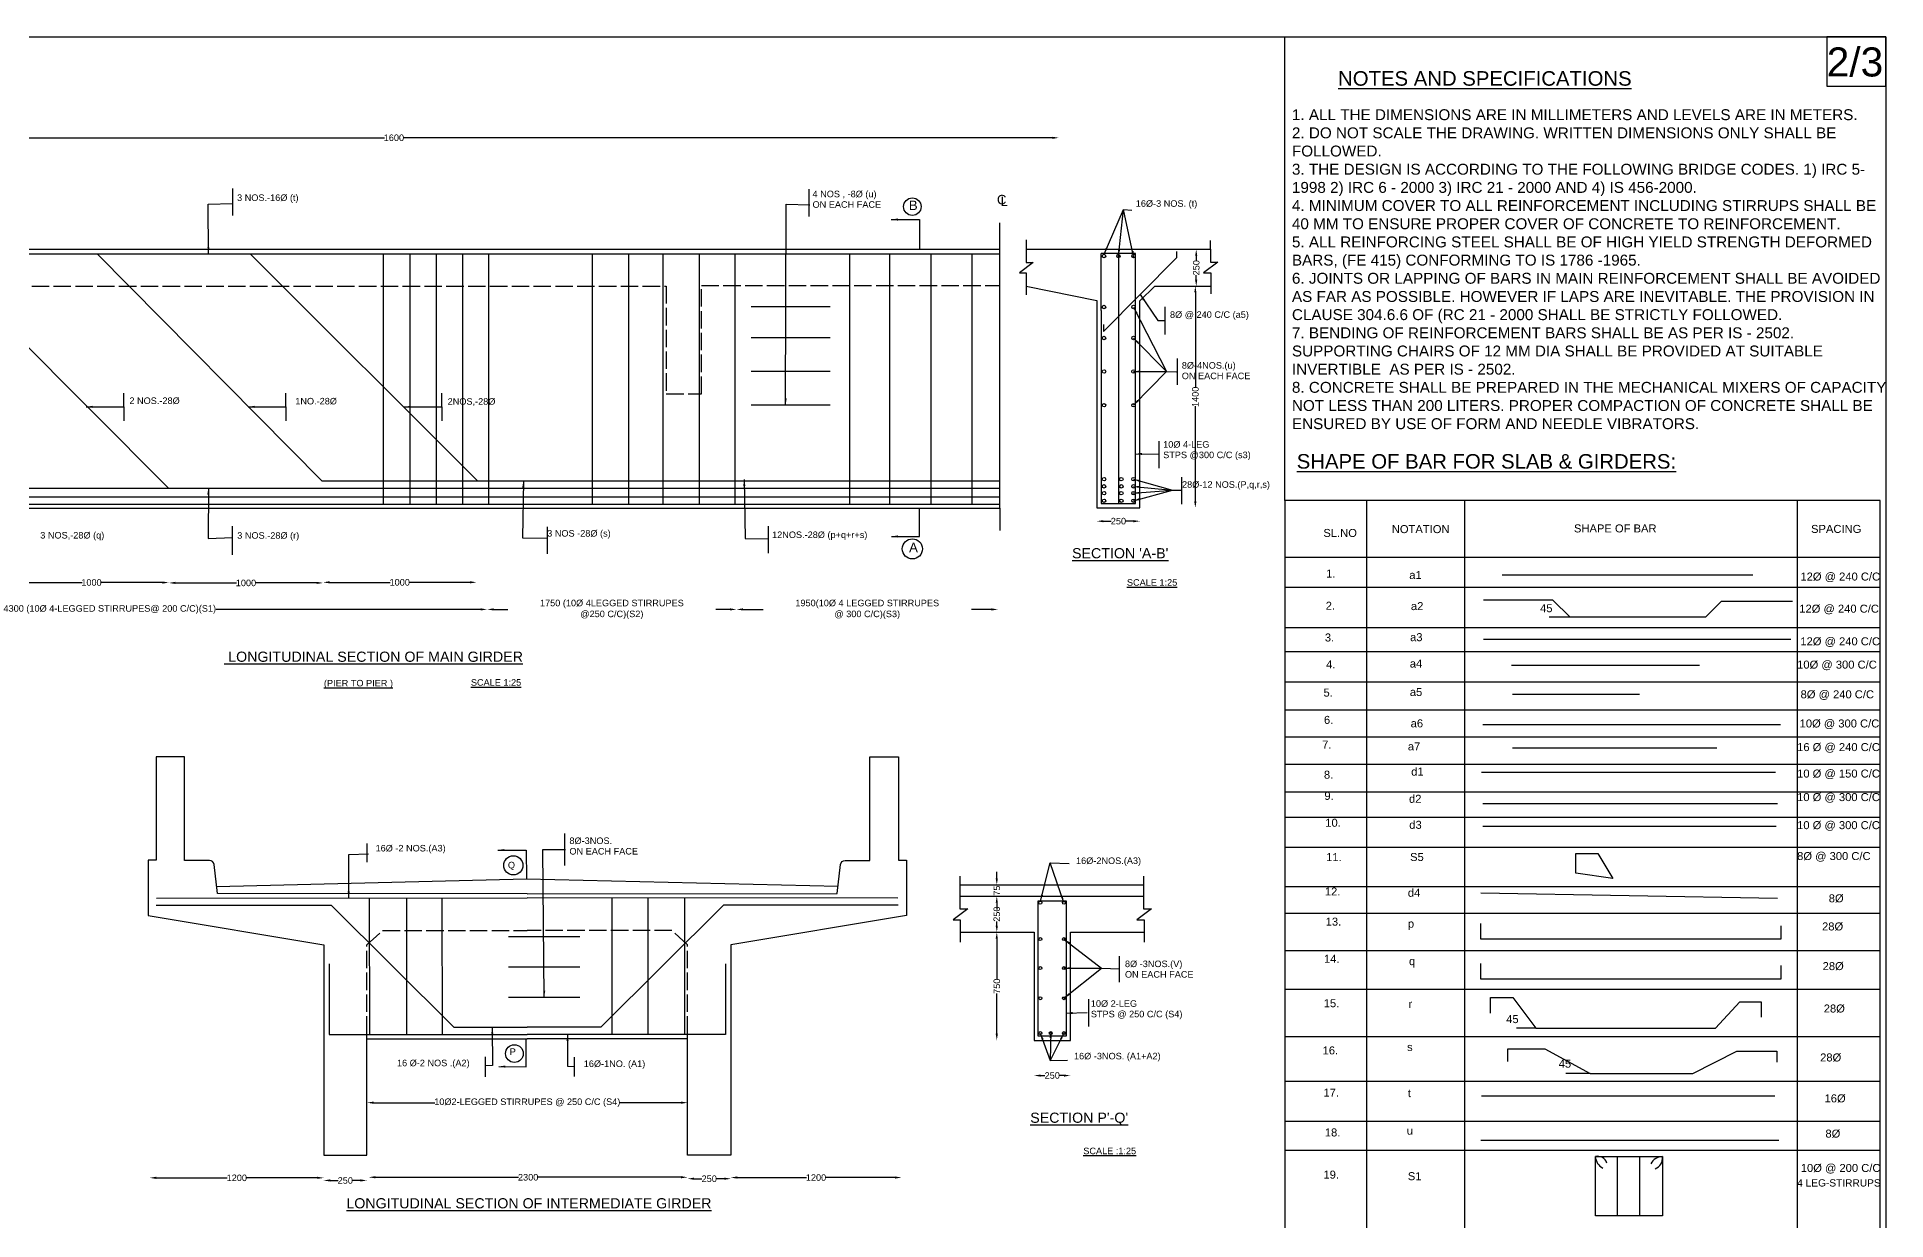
# Model space of a CAD drawing. Header units: millimetres. Extents: x -53246584 to -53224862, y 22142361 to 22156145.
# Drawn here: x -53237574 to -53224862, y 22148008 to 22156145 of the extents above; entities that cross this region are included whole.
import ezdxf

# ---------------------------------------------------------------- set-up
doc = ezdxf.new("R2010")
doc.units = ezdxf.units.MM
doc.header["$MEASUREMENT"] = 0
doc.linetypes.add('ACAD_ISO02W100', pattern=[15, 12, -3])
for name, color, linetype in [('DIMENSION', 7, 'Continuous'), ('DIMENSIONS', 7, 'Continuous'), ('DRAWING', 2, 'Continuous'), ('TEXT', 7, 'Continuous')]:
    doc.layers.add(name, color=color, linetype=linetype)
doc.styles.get("Standard").update_dxf_attribs({"font": 'arial.ttf', "height": 45})
doc.dimstyles.get("Standard").update_dxf_attribs({"dimtxt": 45, "dimasz": 45, "dimexe": 0.18, "dimexo": 0.0625, "dimgap": 0.09, "dimtad": 0, "dimdec": 0, "dimzin": 0, "dimdsep": 46, "dimtxsty": 'Standard', "dimcen": 0.09, "dimse1": 1, "dimse2": 1, "dimadec": 0, "dimazin": 0, "dimtfac": 1, "dimtdec": 0, "dimtofl": 0, "dimtmove": 0, "dimatfit": 3, "dimfxl": 1, "dimtolj": 1, "dimtzin": 0, "dimarcsym": 0})

# ---------------------------------------------------------------- blocks, each defined once
blk = doc.blocks.new('*D98')
at = {"layer": 'Defpoints', "color": 0, "transparency": 16777216}
for p in [(-53232805, 22148300), (-53232805, 22148290), (-53231630, 22148290)]:
    blk.add_point(p, dxfattribs=at)
at = {"layer": 'DIMENSION', "color": 0, "lineweight": -2, "transparency": 16777216}
for p, q in [((-53232760, 22148300), (-53232283, 22148300)), ((-53231675, 22148300), (-53232152, 22148300))]:
    blk.add_line(p, q, dxfattribs=at)
at = {"layer": 'DIMENSION', "color": 0, "transparency": 16777216}
for points in [[(-53232760, 22148308), (-53232760, 22148293), (-53232805, 22148300)], [(-53231675, 22148308), (-53231675, 22148293), (-53231630, 22148300)]]:
    blk.add_solid(points, dxfattribs=at)
at = {"layer": 'DIMENSION', "color": 0, "transparency": 16777216, "insert": (-53232218, 22148300), "char_height": 45, "attachment_point": 5}
blk.add_mtext('\\A1;1200', dxfattribs=at)
blk = doc.blocks.new('*D99')
at = {"layer": 'Defpoints', "color": 0, "transparency": 16777216}
for p in [(-53233101, 22148455), (-53232803, 22148455), (-53233101, 22148292)]:
    blk.add_point(p, dxfattribs=at)
at = {"layer": 'DIMENSION', "color": 0, "lineweight": -2, "transparency": 16777216}
for p, q in [((-53233056, 22148292), (-53233002, 22148292)), ((-53232848, 22148292), (-53232902, 22148292))]:
    blk.add_line(p, q, dxfattribs=at)
at = {"layer": 'DIMENSION', "color": 0, "transparency": 16777216}
for points in [[(-53233056, 22148300), (-53233056, 22148285), (-53233101, 22148292)], [(-53232848, 22148300), (-53232848, 22148285), (-53232803, 22148292)]]:
    blk.add_solid(points, dxfattribs=at)
at = {"layer": 'DIMENSION', "color": 0, "transparency": 16777216, "insert": (-53232952, 22148292), "char_height": 45, "attachment_point": 5}
blk.add_mtext('\\A1;250', dxfattribs=at)
blk = doc.blocks.new('*D100')
at = {"layer": 'Defpoints', "color": 0, "transparency": 16777216}
for p in [(-53235293, 22148302), (-53235293, 22148292), (-53233101, 22148292)]:
    blk.add_point(p, dxfattribs=at)
at = {"layer": 'DIMENSION', "color": 0, "lineweight": -2, "transparency": 16777216}
for p, q in [((-53235248, 22148302), (-53234264, 22148302)), ((-53233146, 22148302), (-53234129, 22148302))]:
    blk.add_line(p, q, dxfattribs=at)
at = {"layer": 'DIMENSION', "color": 0, "transparency": 16777216}
for points in [[(-53235248, 22148310), (-53235248, 22148295), (-53235293, 22148302)], [(-53233146, 22148310), (-53233146, 22148295), (-53233101, 22148302)]]:
    blk.add_solid(points, dxfattribs=at)
at = {"layer": 'DIMENSION', "color": 0, "transparency": 16777216, "insert": (-53234197, 22148302), "char_height": 45, "attachment_point": 5}
blk.add_mtext('\\A1;2300', dxfattribs=at)
blk = doc.blocks.new('*D101')
at = {"layer": 'Defpoints', "color": 0, "transparency": 16777216}
for p in [(-53235603, 22148455), (-53235305, 22148455), (-53235603, 22148280)]:
    blk.add_point(p, dxfattribs=at)
at = {"layer": 'DIMENSION', "color": 0, "lineweight": -2, "transparency": 16777216}
for p, q in [((-53235558, 22148280), (-53235504, 22148280)), ((-53235350, 22148280), (-53235404, 22148280))]:
    blk.add_line(p, q, dxfattribs=at)
at = {"layer": 'DIMENSION', "color": 0, "transparency": 16777216}
for points in [[(-53235558, 22148288), (-53235558, 22148273), (-53235603, 22148280)], [(-53235350, 22148288), (-53235350, 22148273), (-53235305, 22148280)]]:
    blk.add_solid(points, dxfattribs=at)
at = {"layer": 'DIMENSION', "color": 0, "transparency": 16777216, "insert": (-53235454, 22148280), "char_height": 45, "attachment_point": 5}
blk.add_mtext('\\A1;250', dxfattribs=at)
blk = doc.blocks.new('*D102')
at = {"layer": 'Defpoints', "color": 0, "transparency": 16777216}
for p in [(-53236799, 22148298), (-53236799, 22148280), (-53235602, 22148280)]:
    blk.add_point(p, dxfattribs=at)
at = {"layer": 'DIMENSION', "color": 0, "lineweight": -2, "transparency": 16777216}
for p, q in [((-53236754, 22148298), (-53236266, 22148298)), ((-53235647, 22148298), (-53236135, 22148298))]:
    blk.add_line(p, q, dxfattribs=at)
at = {"layer": 'DIMENSION', "color": 0, "transparency": 16777216}
for points in [[(-53236754, 22148306), (-53236754, 22148291), (-53236799, 22148298)], [(-53235647, 22148306), (-53235647, 22148291), (-53235602, 22148298)]]:
    blk.add_solid(points, dxfattribs=at)
at = {"layer": 'DIMENSION', "color": 0, "transparency": 16777216, "insert": (-53236200, 22148298), "char_height": 45, "attachment_point": 5}
blk.add_mtext('\\A1;1200', dxfattribs=at)
blk = doc.blocks.new('*D103')
at = {"layer": 'Defpoints', "color": 0, "transparency": 16777216}
for p in [(-53235305, 22148824), (-53235305, 22148815), (-53233101, 22148824)]:
    blk.add_point(p, dxfattribs=at)
at = {"layer": 'DIMENSION', "color": 0, "lineweight": -2, "transparency": 16777216}
for p, q in [((-53235260, 22148815), (-53234838, 22148815)), ((-53233146, 22148815), (-53233568, 22148815))]:
    blk.add_line(p, q, dxfattribs=at)
at = {"layer": 'DIMENSION', "color": 0, "transparency": 16777216}
for points in [[(-53235260, 22148823), (-53235260, 22148808), (-53235305, 22148815)], [(-53233146, 22148823), (-53233146, 22148808), (-53233101, 22148815)]]:
    blk.add_solid(points, dxfattribs=at)
at = {"layer": 'DIMENSION', "color": 0, "transparency": 16777216, "insert": (-53234203, 22148815), "char_height": 45, "attachment_point": 5}
blk.add_mtext('\\A1;10Ø2-LEGGED STIRRUPES @ 250 C/C (S4)', dxfattribs=at)
blk = doc.blocks.new('*D104')
at = {"layer": 'Defpoints', "color": 0, "transparency": 16777216}
for p in [(-53230719, 22149244), (-53230469, 22149244), (-53230469, 22149002)]:
    blk.add_point(p, dxfattribs=at)
at = {"layer": 'DIMENSION', "color": 0, "lineweight": -2, "transparency": 16777216}
for p, q in [((-53230674, 22149002), (-53230644, 22149002)), ((-53230514, 22149002), (-53230544, 22149002))]:
    blk.add_line(p, q, dxfattribs=at)
at = {"layer": 'DIMENSION', "color": 0, "transparency": 16777216}
for points in [[(-53230674, 22149009), (-53230674, 22148994), (-53230719, 22149002)], [(-53230514, 22149009), (-53230514, 22148994), (-53230469, 22149002)]]:
    blk.add_solid(points, dxfattribs=at)
at = {"layer": 'DIMENSION', "color": 0, "transparency": 16777216, "insert": (-53230594, 22149002), "char_height": 45, "attachment_point": 5}
blk.add_mtext('\\A1;250', dxfattribs=at)
blk = doc.blocks.new('*D105')
at = {"layer": 'Defpoints', "color": 0, "transparency": 16777216}
for p in [(-53230975, 22149988), (-53230719, 22149988), (-53230719, 22149244)]:
    blk.add_point(p, dxfattribs=at)
at = {"layer": 'DIMENSION', "color": 0, "lineweight": -2, "transparency": 16777216}
for p, q in [((-53230975, 22149943), (-53230975, 22149666)), ((-53230975, 22149289), (-53230975, 22149566))]:
    blk.add_line(p, q, dxfattribs=at)
at = {"layer": 'DIMENSION', "color": 0, "transparency": 16777216}
for points in [[(-53230983, 22149943), (-53230968, 22149943), (-53230975, 22149988)], [(-53230983, 22149289), (-53230968, 22149289), (-53230975, 22149244)]]:
    blk.add_solid(points, dxfattribs=at)
at = {"layer": 'DIMENSION', "color": 0, "transparency": 16777216, "insert": (-53230975, 22149616), "char_height": 45, "attachment_point": 5, "rotation": 90}
blk.add_mtext('\\A1;750', dxfattribs=at)
blk = doc.blocks.new('*D106')
at = {"layer": 'Defpoints', "color": 0, "transparency": 16777216}
for p in [(-53230975, 22150235), (-53230975, 22150235), (-53230975, 22149988)]:
    blk.add_point(p, dxfattribs=at)
at = {"layer": 'DIMENSION', "color": 0, "lineweight": -2, "transparency": 16777216}
for p, q in [((-53230975, 22150190), (-53230975, 22150162)), ((-53230975, 22150033), (-53230975, 22150061))]:
    blk.add_line(p, q, dxfattribs=at)
at = {"layer": 'DIMENSION', "color": 0, "transparency": 16777216}
for points in [[(-53230983, 22150190), (-53230968, 22150190), (-53230975, 22150235)], [(-53230983, 22150033), (-53230968, 22150033), (-53230975, 22149988)]]:
    blk.add_solid(points, dxfattribs=at)
at = {"layer": 'DIMENSION', "color": 0, "transparency": 16777216, "insert": (-53230975, 22150112), "char_height": 45, "attachment_point": 5, "rotation": 90}
blk.add_mtext('\\A1;250', dxfattribs=at)
blk = doc.blocks.new('*D107')
at = {"layer": 'Defpoints', "color": 0, "transparency": 16777216}
for p in [(-53230975, 22150313), (-53230975, 22150313), (-53230975, 22150235)]:
    blk.add_point(p, dxfattribs=at)
at = {"layer": 'DIMENSION', "color": 0, "lineweight": -2, "transparency": 16777216}
for p, q in [((-53230975, 22150358), (-53230975, 22150403)), ((-53230975, 22150190), (-53230975, 22150145))]:
    blk.add_line(p, q, dxfattribs=at)
at = {"layer": 'DIMENSION', "color": 0, "transparency": 16777216}
for points in [[(-53230983, 22150358), (-53230968, 22150358), (-53230975, 22150313)], [(-53230983, 22150190), (-53230968, 22150190), (-53230975, 22150235)]]:
    blk.add_solid(points, dxfattribs=at)
at = {"layer": 'DIMENSION', "color": 0, "transparency": 16777216, "insert": (-53230975, 22150274), "char_height": 45, "attachment_point": 5, "rotation": 90}
blk.add_mtext('\\A1;75', dxfattribs=at)
blk = doc.blocks.new('*D108')
at = {"layer": 'Defpoints', "color": 0, "transparency": 16777216}
for p in [(-53230287, 22152906), (-53230287, 22152815), (-53229991, 22152906)]:
    blk.add_point(p, dxfattribs=at)
at = {"layer": 'DIMENSION', "color": 0, "lineweight": -2, "transparency": 16777216}
for p, q in [((-53230242, 22152815), (-53230189, 22152815)), ((-53230036, 22152815), (-53230089, 22152815))]:
    blk.add_line(p, q, dxfattribs=at)
at = {"layer": 'DIMENSION', "color": 0, "transparency": 16777216}
for points in [[(-53230242, 22152822), (-53230242, 22152807), (-53230287, 22152815)], [(-53230036, 22152822), (-53230036, 22152807), (-53229991, 22152815)]]:
    blk.add_solid(points, dxfattribs=at)
at = {"layer": 'DIMENSION', "color": 0, "transparency": 16777216, "insert": (-53230139, 22152815), "char_height": 45, "attachment_point": 5}
blk.add_mtext('\\A1;250', dxfattribs=at)
blk = doc.blocks.new('*D109')
at = {"layer": 'Defpoints', "color": 0, "transparency": 16777216}
for p in [(-53235607, 22152399), (-53235607, 22152394), (-53234552, 22152399)]:
    blk.add_point(p, dxfattribs=at)
at = {"layer": 'DIMENSION', "color": 0, "lineweight": -2, "transparency": 16777216}
for p, q in [((-53235562, 22152394), (-53235145, 22152394)), ((-53234597, 22152394), (-53235015, 22152394))]:
    blk.add_line(p, q, dxfattribs=at)
at = {"layer": 'DIMENSION', "color": 0, "transparency": 16777216}
for points in [[(-53235562, 22152402), (-53235562, 22152387), (-53235607, 22152394)], [(-53234597, 22152402), (-53234597, 22152387), (-53234552, 22152394)]]:
    blk.add_solid(points, dxfattribs=at)
at = {"layer": 'DIMENSION', "color": 0, "transparency": 16777216, "insert": (-53235080, 22152394), "char_height": 45, "attachment_point": 5}
blk.add_mtext('\\A1;1000', dxfattribs=at)
blk = doc.blocks.new('*D110')
at = {"layer": 'Defpoints', "color": 0, "transparency": 16777216}
for p in [(-53236667, 22152394), (-53236667, 22152390), (-53235607, 22152394)]:
    blk.add_point(p, dxfattribs=at)
at = {"layer": 'DIMENSION', "color": 0, "lineweight": -2, "transparency": 16777216}
for p, q in [((-53236622, 22152390), (-53236202, 22152390)), ((-53235652, 22152390), (-53236072, 22152390))]:
    blk.add_line(p, q, dxfattribs=at)
at = {"layer": 'DIMENSION', "color": 0, "transparency": 16777216}
for points in [[(-53236622, 22152398), (-53236622, 22152383), (-53236667, 22152390)], [(-53235652, 22152398), (-53235652, 22152383), (-53235607, 22152390)]]:
    blk.add_solid(points, dxfattribs=at)
at = {"layer": 'DIMENSION', "color": 0, "transparency": 16777216, "insert": (-53236137, 22152390), "char_height": 45, "attachment_point": 5}
blk.add_mtext('\\A1;1000', dxfattribs=at)
blk = doc.blocks.new('*D111')
at = {"layer": 'Defpoints', "color": 0, "transparency": 16777216}
for p in [(-53237732, 22152394), (-53237732, 22152393), (-53236667, 22152394)]:
    blk.add_point(p, dxfattribs=at)
at = {"layer": 'DIMENSION', "color": 0, "lineweight": -2, "transparency": 16777216}
for p, q in [((-53237687, 22152393), (-53237264, 22152393)), ((-53236712, 22152393), (-53237134, 22152393))]:
    blk.add_line(p, q, dxfattribs=at)
at = {"layer": 'DIMENSION', "color": 0, "transparency": 16777216}
for points in [[(-53237687, 22152400), (-53237687, 22152385), (-53237732, 22152393)], [(-53236712, 22152400), (-53236712, 22152385), (-53236667, 22152393)]]:
    blk.add_solid(points, dxfattribs=at)
at = {"layer": 'DIMENSION', "color": 0, "transparency": 16777216, "insert": (-53237199, 22152393), "char_height": 45, "attachment_point": 5}
blk.add_mtext('\\A1;1000', dxfattribs=at)
blk = doc.blocks.new('*D115')
at = {"layer": 'Defpoints', "color": 0, "transparency": 16777216}
for p in [(-53229991, 22154433), (-53229610, 22154433), (-53229991, 22152906)]:
    blk.add_point(p, dxfattribs=at)
at = {"layer": 'DIMENSION', "color": 0, "lineweight": -2, "transparency": 16777216}
for p, q in [((-53229610, 22154388), (-53229610, 22153735)), ((-53229610, 22152951), (-53229610, 22153605))]:
    blk.add_line(p, q, dxfattribs=at)
at = {"layer": 'DIMENSION', "color": 0, "transparency": 16777216}
for points in [[(-53229618, 22154388), (-53229603, 22154388), (-53229610, 22154433)], [(-53229618, 22152951), (-53229603, 22152951), (-53229610, 22152906)]]:
    blk.add_solid(points, dxfattribs=at)
at = {"layer": 'DIMENSION', "color": 0, "transparency": 16777216, "insert": (-53229610, 22153670), "char_height": 45, "attachment_point": 5, "rotation": 90}
blk.add_mtext('\\A1;1400', dxfattribs=at)
blk = doc.blocks.new('*D116')
at = {"layer": 'Defpoints', "color": 0, "transparency": 16777216}
for p in [(-53229605, 22154685), (-53229604, 22154685), (-53229605, 22154430)]:
    blk.add_point(p, dxfattribs=at)
at = {"layer": 'DIMENSION', "color": 0, "lineweight": -2, "transparency": 16777216}
for p, q in [((-53229604, 22154640), (-53229604, 22154608)), ((-53229604, 22154475), (-53229604, 22154508))]:
    blk.add_line(p, q, dxfattribs=at)
at = {"layer": 'DIMENSION', "color": 0, "transparency": 16777216}
for points in [[(-53229612, 22154640), (-53229597, 22154640), (-53229604, 22154685)], [(-53229612, 22154475), (-53229597, 22154475), (-53229604, 22154430)]]:
    blk.add_solid(points, dxfattribs=at)
at = {"layer": 'DIMENSION', "color": 0, "transparency": 16777216, "insert": (-53229604, 22154558), "char_height": 45, "attachment_point": 5, "rotation": 90}
blk.add_mtext('\\A1;250', dxfattribs=at)
blk = doc.blocks.new('*D117')
at = {"layer": 'Defpoints', "color": 0, "transparency": 16777216}
for p in [(-53239691, 22155452), (-53239691, 22155436), (-53230549, 22155436)]:
    blk.add_point(p, dxfattribs=at)
at = {"layer": 'DIMENSION', "color": 0, "lineweight": -2, "transparency": 16777216}
for p, q in [((-53239646, 22155452), (-53235185, 22155452)), ((-53230594, 22155452), (-53235055, 22155452))]:
    blk.add_line(p, q, dxfattribs=at)
at = {"layer": 'DIMENSION', "color": 0, "transparency": 16777216}
for points in [[(-53239646, 22155459), (-53239646, 22155444), (-53239691, 22155452)], [(-53230594, 22155459), (-53230594, 22155444), (-53230549, 22155452)]]:
    blk.add_solid(points, dxfattribs=at)
at = {"layer": 'DIMENSION', "color": 0, "transparency": 16777216, "insert": (-53235120, 22155452), "char_height": 45, "attachment_point": 5}
blk.add_mtext('\\A1;1600', dxfattribs=at)

msp = doc.modelspace()

# ---------------------------------------------------------------- linework, layer by layer
at = {"layer": 'DIMENSION', "color": 0}
for p, q in [((-53234523, 22152207.9), (-53236344.1, 22152207.9)), ((-53234433, 22152207.9), (-53234337.1, 22152207.9)), ((-53232809.8, 22152207.9), (-53232905.7, 22152207.9)), ((-53232719.8, 22152207.9), (-53232581.5, 22152207.9)), ((-53231011.8, 22152207.9), (-53231150, 22152207.9))]:
    msp.add_line(p, q, dxfattribs=at)
for points in [[(-53224862.8, 22142361.1), (-53246583.5, 22142361.1), (-53246583.5, 22156145.3), (-53224862.8, 22156145.3)], [(-53224862.8, 22156145.3), (-53225269.7, 22156145.3), (-53225269.7, 22155806.4), (-53224862.8, 22155806.4)], [(-53228995.4, 22145145.6), (-53224902.1, 22145145.6), (-53224902.1, 22152957.5), (-53228995.4, 22152957.5)], [(-53226860.4, 22148444.1), (-53226398.6, 22148444.1), (-53226398.6, 22148036.6), (-53226860.4, 22148036.6)]]:
    msp.add_lwpolyline(points, close=True, dxfattribs=at)
at = {"layer": 'DIMENSION'}
msp.add_lwpolyline([(-53228995.4, 22152957.5), (-53228995.4, 22156145.3)], dxfattribs=at)
at = {"layer": 'DIMENSION', "color": 0}
for points in [[(-53236229.8, 22155103.6), (-53236229.8, 22154918.3)], [(-53232267.8, 22155098.5), (-53232267.8, 22154910)], [(-53229820.1, 22154288.8), (-53229820.1, 22154099.3)], [(-53229735.7, 22153934.4), (-53229735.7, 22153751.6)], [(-53236976, 22153601.3), (-53236976, 22153504.1)], [(-53235862, 22153601.3), (-53235862, 22153504.1)], [(-53234789.5, 22153601.3), (-53234789.5, 22153504.1)], [(-53229861.7, 22153365), (-53229861.7, 22153179.1)], [(-53229705.5, 22153117.8), (-53229705.5, 22152931.1)], [(-53228433.1, 22152957.5), (-53228433.1, 22145145.6)], [(-53227760.2, 22152957.5), (-53227760.2, 22145145.6)], [(-53225473, 22152957.5), (-53225473, 22145145.6)], [(-53236231.2, 22152781.5), (-53236231.2, 22152584.4)], [(-53234066.1, 22152775.9), (-53234066.1, 22152589.5)], [(-53232547.4, 22152780.9), (-53232547.4, 22152595.7)], [(-53228995.4, 22152566.3), (-53224902.1, 22152566.3)], [(-53227501.5, 22152445.2), (-53225777.4, 22152445.2)], [(-53228995.4, 22152361.9), (-53224902.1, 22152361.9)], [(-53227032.7, 22152153.8), (-53227152.1, 22152271.4), (-53227629, 22152271.4)], [(-53225504.9, 22152263.2), (-53225994.5, 22152263.2), (-53226102.7, 22152153.8), (-53227178.7, 22152153.8)], [(-53228995.4, 22152083.2), (-53224902.1, 22152083.2)], [(-53228995.4, 22151917.9), (-53224902.1, 22151917.9)], [(-53227629.1, 22152002.7), (-53225517.3, 22152002.7)], [(-53226144.9, 22151822.5), (-53227437, 22151822.5)], [(-53228995.4, 22151710.1), (-53224902.1, 22151710.1)], [(-53228995.4, 22151516.5), (-53224902.1, 22151516.5)], [(-53227430.3, 22151624.5), (-53226557.8, 22151624.5)], [(-53227634, 22151415.8), (-53225587.8, 22151415.8)], [(-53228995.4, 22151332.3), (-53224902.1, 22151332.3)], [(-53228995.4, 22151143.4), (-53224902.1, 22151143.4)], [(-53226024.4, 22151254.3), (-53227429.1, 22151254.3)], [(-53227643.7, 22151088.6), (-53225622, 22151088.6)], [(-53228995.4, 22150954.4), (-53224902.1, 22150954.4)], [(-53228995.4, 22150779.7), (-53224902.1, 22150779.7)], [(-53225607.3, 22150871), (-53227633.9, 22150871)], [(-53233947.6, 22150665.9), (-53233947.6, 22150445.9)], [(-53227633.9, 22150717.4), (-53225617.1, 22150717.4)], [(-53235305.1, 22150596.8), (-53235305.1, 22150470.4)], [(-53228995.4, 22150571.9), (-53224902.1, 22150571.9)], [(-53226994.2, 22150394), (-53226994.2, 22150528.2), (-53226842.1, 22150528.2), (-53226740.9, 22150358.3), (-53226994.2, 22150394)], [(-53228995.4, 22150302.7), (-53224902.1, 22150302.7)], [(-53227646.6, 22150258.3), (-53225607.2, 22150222.8)], [(-53228995.4, 22150118.5), (-53224902.1, 22150118.5)], [(-53225585.9, 22150032.2), (-53225585.9, 22149938.9), (-53227647.5, 22149938.9), (-53227647.5, 22150047)], [(-53228995.4, 22149861.4), (-53224902.1, 22149861.4)], [(-53230135, 22149822.9), (-53230135, 22149644.2)], [(-53225585.9, 22149758.7), (-53225585.9, 22149665.5), (-53227647.5, 22149665.5), (-53227647.5, 22149773.6)], [(-53230344.4, 22149526.6), (-53230344.4, 22149339.6)], [(-53228995.4, 22149597.1), (-53224902.1, 22149597.1)], [(-53227581.4, 22149431.5), (-53227581.4, 22149539.7), (-53227427.3, 22149539.7), (-53227268.9, 22149327), (-53226034.1, 22149327), (-53225867.2, 22149509.8), (-53225720.1, 22149509.8), (-53225720.1, 22149404.5)], [(-53228995.4, 22149271.2), (-53224902.1, 22149271.2)], [(-53227268.9, 22149327), (-53227402.4, 22149327)], [(-53234491.8, 22149130.2), (-53234491.8, 22148992.3)], [(-53233879.7, 22149127.7), (-53233879.7, 22148995.1)], [(-53227461.1, 22149098.6), (-53227461.1, 22149186.1), (-53227207.2, 22149186.1), (-53226894.9, 22149016.9), (-53226189.7, 22149016.9), (-53225887.2, 22149168.6), (-53225613.3, 22149168.6), (-53225613.3, 22149093.7)], [(-53226894.9, 22149016.9), (-53227062.4, 22149016.9)], [(-53228995.4, 22148964.2), (-53224902.1, 22148964.2)], [(-53227644, 22148863.3), (-53225625.6, 22148863.3)], [(-53228995.4, 22148687.9), (-53224902.1, 22148687.9)], [(-53228992.2, 22148489.6), (-53224898.9, 22148489.6)], [(-53225599, 22148555.8), (-53227648, 22148555.8)], [(-53226710.2, 22148444.1), (-53226710.2, 22148036.6)], [(-53226557, 22148444.1), (-53226557, 22148036.6)]]:
    msp.add_lwpolyline(points, dxfattribs=at)
for centre, radius in [((-53231555.5, 22154978.3), 60.1), ((-53231555.6, 22152624.1), 69.2), ((-53234298.8, 22150447.5), 65.8), ((-53234291.7, 22149153.1), 61.1)]:
    msp.add_circle(centre, radius, dxfattribs=at)
for centre, radius, start, end in [((-53226843.1, 22148383.7), 62.8, 15.17697, 105.99168), ((-53226766.8, 22148449.7), 93.8, 183.43308, 244.13274), ((-53226400.4, 22148358.2), 85.9, 88.79982, 154.39963), ((-53226470.8, 22148429.7), 71.9, 286.70304, 11.5656)]:
    msp.add_arc(centre, radius, start, end, dxfattribs=at)
for points in [[(-53234523, 22152215.4), (-53234523, 22152200.4), (-53234478, 22152207.9)], [(-53234433, 22152215.4), (-53234433, 22152200.4), (-53234478, 22152207.9)], [(-53232809.8, 22152215.4), (-53232809.8, 22152200.4), (-53232764.8, 22152207.9)], [(-53232719.8, 22152215.4), (-53232719.8, 22152200.4), (-53232764.8, 22152207.9)], [(-53231011.8, 22152215.4), (-53231011.8, 22152200.4), (-53230966.8, 22152207.9)]]:
    msp.add_solid(points, dxfattribs=at)
at = {"layer": 'DRAWING', "color": 0}
for points in [[(-53230954.4, 22152904.5), (-53230954.4, 22154866.9)], [(-53230773.6, 22154750.8), (-53230773.6, 22154594.5), (-53230724.8, 22154594.5), (-53230819.3, 22154522.9), (-53230772.8, 22154522.9), (-53230772.8, 22154370.7)], [(-53230773.6, 22154684.8), (-53229506.4, 22154684.8), (-53229506.4, 22154744.8)], [(-53239662.5, 22152904.5), (-53239662.5, 22154686.6), (-53230954.4, 22154686.6)], [(-53239616.3, 22152931.6), (-53239616.3, 22154653.7), (-53230954.4, 22154653.7)], [(-53239339.5, 22154653.7), (-53237722.4, 22153041.5), (-53230954.4, 22153041.5)], [(-53236668.8, 22153041.5), (-53238276.4, 22154653.7)], [(-53230954.4, 22153089.9), (-53235612.2, 22153089.9), (-53237160.4, 22154653.7)], [(-53236107.1, 22154653.7), (-53234543, 22153089.9)], [(-53235193.4, 22154653.7), (-53235193.4, 22152931.6)], [(-53235010.4, 22154653.7), (-53235010.4, 22152931.6)], [(-53234829.9, 22154653.7), (-53234829.9, 22152931.6)], [(-53234649, 22154653.7), (-53234649, 22152931.6)], [(-53234468.5, 22154653.7), (-53234468.5, 22152931.6)], [(-53233756.9, 22154653.7), (-53233756.9, 22152931.6)], [(-53233507, 22154653.7), (-53233507, 22152931.6)], [(-53233272.2, 22154653.7), (-53233272.2, 22152931.6)], [(-53233021.9, 22154653.7), (-53233021.9, 22152931.6)], [(-53232775.1, 22154653.7), (-53232775.1, 22152931.6)], [(-53231988.7, 22154653.7), (-53231988.7, 22152931.6)], [(-53231712.9, 22154653.7), (-53231712.9, 22152931.6)], [(-53231429.6, 22154653.7), (-53231429.6, 22152931.6)], [(-53231146.4, 22154653.7), (-53231146.4, 22152931.6)], [(-53230021.2, 22154263.5), (-53230021.2, 22154656.7), (-53230257, 22154656.7)], [(-53230257, 22154263.5), (-53230257, 22154656.7)], [(-53230242.5, 22154167.3), (-53230242.5, 22154119.6), (-53229736.4, 22154627.6), (-53229736.4, 22154668.7)], [(-53230139.1, 22154656.7), (-53230139.1, 22152935.9)], [(-53229506.4, 22154684.8), (-53229506.4, 22154597.1), (-53229455.4, 22154597.1), (-53229553.2, 22154523.3), (-53229503.2, 22154523.3), (-53229503.2, 22154379.4)], [(-53230772.8, 22154432.2), (-53230287.1, 22154332.6), (-53230287.1, 22152905.8), (-53229991, 22152905.8), (-53229991, 22154331.5), (-53229888.2, 22154430.4), (-53229503.2, 22154430.4)], [(-53232663.9, 22154292.1), (-53232119.6, 22154292.1)], [(-53230257, 22154263.5), (-53230257, 22152935.9), (-53230021.2, 22152935.9), (-53230021.2, 22154263.5)], [(-53232663.9, 22154077.7), (-53232119.6, 22154077.7)], [(-53232663.9, 22153846.5), (-53232119.6, 22153846.5)], [(-53239567.4, 22153749.9), (-53239567.4, 22152982.6), (-53230954.4, 22152982.6)], [(-53232663.9, 22153614.4), (-53232119.6, 22153614.4)], [(-53239616.3, 22152931.6), (-53230954.4, 22152931.6)], [(-53239710.4, 22152904.5), (-53230954.4, 22152904.5), (-53230954.4, 22152749.9)], [(-53236809.4, 22150483.3), (-53236809.4, 22150102.5), (-53235602.8, 22149900.3), (-53235602.8, 22148454.7), (-53235305.3, 22148454.7), (-53235305.3, 22149289.6)], [(-53231596.6, 22150483.3), (-53231596.6, 22150102.5), (-53232803.2, 22149900.3), (-53232803.2, 22148454.7), (-53233100.7, 22148454.7), (-53233100.7, 22149289.6)], [(-53231228.6, 22150374), (-53231228.6, 22150148.4), (-53231174.4, 22150148.4), (-53231276, 22150073.6), (-53231226, 22150073.6), (-53231226, 22149918.6)], [(-53229965.8, 22150374), (-53229965.8, 22150148.4), (-53229911.6, 22150148.4), (-53230013.2, 22150073.6), (-53229963.2, 22150073.6), (-53229963.2, 22149918.6)], [(-53236339.3, 22150301.9), (-53234209, 22150354.4), (-53232066.5, 22150303.5)], [(-53231228.6, 22150312.6), (-53229965.8, 22150312.6)], [(-53236753.7, 22150173.9), (-53235551.8, 22150173.9), (-53234707.7, 22149334.4), (-53234203, 22149334.4)], [(-53236751.1, 22150222.4), (-53234203, 22150224.9)], [(-53235285.9, 22149284.1), (-53235286.8, 22150223.8)], [(-53235032.9, 22150224.1), (-53235032.9, 22149284.1)], [(-53234786.2, 22149284.1), (-53234787.1, 22150224.3)], [(-53231654.8, 22150222.4), (-53234203, 22150224.9)], [(-53231652.2, 22150173.9), (-53232854.2, 22150173.9), (-53233698.3, 22149334.4), (-53234203, 22149334.4)], [(-53233619.8, 22149284.1), (-53233618.9, 22150224.3)], [(-53233373.1, 22150224.1), (-53233373.1, 22149284.1)], [(-53233120, 22149284.1), (-53233119.1, 22150223.8)], [(-53231228.6, 22150234.7), (-53229965.8, 22150234.7)], [(-53230691.6, 22149272.8), (-53230691.6, 22150204.3), (-53230499.4, 22150204.3), (-53230499.4, 22149272.8), (-53230691.6, 22149272.8)], [(-53231226, 22149988.4), (-53230718.6, 22149988.4)], [(-53230718.6, 22149988.4), (-53230718.6, 22149243.6), (-53230468.8, 22149243.6), (-53230468.8, 22149988.4)], [(-53230468.8, 22149988.4), (-53229963.2, 22149988.4)], [(-53234331, 22149957.1), (-53233841.1, 22149957.1)], [(-53235565.2, 22149769.7), (-53235565.2, 22149284.1), (-53234203, 22149284.1)], [(-53234331, 22149748.5), (-53233841.1, 22149748.5)], [(-53232840.8, 22149769.7), (-53232840.8, 22149284.1), (-53234203, 22149284.1)], [(-53234331, 22149541.7), (-53233841.1, 22149541.7)], [(-53235305.3, 22149254.7), (-53234203, 22149254.7)], [(-53233100.7, 22149254.7), (-53234203, 22149254.7)]]:
    msp.add_lwpolyline(points, dxfattribs=at)
at = {"layer": 'DRAWING', "color": 0, "linetype": 'ACAD_ISO02W100', "ltscale": 10}
for points in [[(-53239991.9, 22154433.7), (-53239364, 22154433.7), (-53239364, 22153675.7), (-53239110, 22153675.7), (-53239110, 22154431.8), (-53233247.4, 22154431.8), (-53233247.4, 22153690.4), (-53233005.6, 22153690.4), (-53233005.6, 22154435.1), (-53230954.4, 22154435.1)], [(-53235305.3, 22149289.6), (-53235305.3, 22149899.8), (-53235197.8, 22149998.6), (-53234203, 22149998.6)], [(-53233100.7, 22149289.6), (-53233100.7, 22149899.8), (-53233208.2, 22149998.6), (-53234203, 22149998.6)]]:
    msp.add_lwpolyline(points, dxfattribs=at)
at = {"layer": 'DRAWING', "color": 0}
for points in [[(-53234203, 22150251), (-53236333.8, 22150252.9), (-53236356.4, 22150454.2, 0.389542), (-53236388, 22150481.6), (-53236558.6, 22150481.6), (-53236558.6, 22151193), (-53236755, 22151193), (-53236755, 22150483), (-53236809.4, 22150483)], [(-53234203, 22150251), (-53232072.2, 22150252.9), (-53232049.6, 22150454.2, -0.389542), (-53232018, 22150481.6), (-53231847.4, 22150481.6), (-53231847.4, 22151193), (-53231650.9, 22151193), (-53231650.9, 22150483), (-53231596.6, 22150483)]]:
    msp.add_lwpolyline(points, format="xyb", dxfattribs=at)
for centre, radius in [((-53230238.1, 22154638.7), 12), ((-53230139.1, 22154638.7), 12), ((-53230035.6, 22154638.7), 12), ((-53230238.1, 22154287.5), 12), ((-53230035.6, 22154287.5), 12), ((-53230238.1, 22154074.6), 12), ((-53230035.6, 22154074.6), 12), ((-53230238.1, 22153844.4), 12), ((-53230035.6, 22153844.4), 12), ((-53230238.1, 22153612.2), 12), ((-53230035.6, 22153612.2), 12), ((-53230238.1, 22153103.4), 12), ((-53230238.1, 22153054.2), 12), ((-53230119.5, 22153103.4), 12), ((-53230119.5, 22153054.2), 12), ((-53230035.6, 22153103.4), 12), ((-53230035.6, 22153054.2), 12), ((-53230238.1, 22153007.6), 12), ((-53230238.1, 22152955.3), 12), ((-53230119.5, 22153007.6), 12), ((-53230119.5, 22152955.3), 12), ((-53230035.6, 22153007.6), 12), ((-53230035.6, 22152955.3), 12), ((-53230676.1, 22150191.1), 10.3), ((-53230513.6, 22150191.1), 10.3), ((-53230676.1, 22149940), 10.3), ((-53230513.6, 22149940), 10.3), ((-53230676.1, 22149740.6), 10.3), ((-53230513.6, 22149740.6), 10.3), ((-53230676.1, 22149533.5), 10.3), ((-53230513.6, 22149533.5), 10.3), ((-53230676.1, 22149293.7), 10.3), ((-53230604.4, 22149293.7), 10.3), ((-53230513.6, 22149293.7), 10.3)]:
    msp.add_circle(centre, radius, dxfattribs=at)

# ---------------------------------------------------------------- texts
at = {"layer": 'DIMENSION', "color": 0}
for s, height, p in [('2/3', 200, (-53225269.7, 22155873.5)), ('NOTATION ', 55, (-53228259.6, 22152732.8)), ('SHAPE OF BAR ', 55, (-53227007.3, 22152737.6)), ('SPACING ', 55, (-53225377.4, 22152734.1)), ('SL.NO ', 55, (-53228730, 22152706.4)), ('1.', 55, (-53228711, 22152426.9)), ('a1', 55, (-53228139.5, 22152417)), ('12Ø @ 240 C/C ', 55, (-53225450.4, 22152406.5)), ('2.', 55, (-53228714, 22152205.7)), ('a2', 55, (-53228128.1, 22152203.3)), ('45', 55, (-53227240.2, 22152188.5)), ('12Ø @ 240 C/C ', 55, (-53225458.4, 22152185.5)), ('3.', 55, (-53228720.1, 22151987.4)), ('a3', 55, (-53228133.8, 22151989.5)), ('12Ø @ 240 C/C ', 55, (-53225450.9, 22151961)), ('4.', 55, (-53228711, 22151802.5)), ('a4', 55, (-53228135.7, 22151808.2)), ('10Ø @ 300 C/C', 55, (-53225473, 22151800.8)), ('5.', 55, (-53228729.2, 22151608.5)), ('a5', 55, (-53228135.7, 22151612.5)), ('8Ø @ 240 C/C', 55, (-53225449.4, 22151596.5)), ('6.', 55, (-53228726.2, 22151420.6)), ('a6', 55, (-53228130, 22151396.8)), ('10Ø @ 300 C/C ', 55, (-53225455.9, 22151396)), ('7.', 55, (-53228738.3, 22151250.8)), ('a7', 55, (-53228149.1, 22151238.4)), ('16 Ø @ 240 C/C ', 55, (-53225473, 22151233.5)), ('8.', 55, (-53228726.2, 22151043.6)), ('d1', 55, (-53228126.2, 22151064.8)), ('10 Ø @ 150 C/C', 55, (-53225473, 22151051.5)), ('9.', 55, (-53228723.2, 22150898.1)), ('d2', 55, (-53228141.4, 22150877.7)), ('10 Ø @ 300 C/C', 55, (-53225473, 22150889.5)), ('10.', 55, (-53228717.1, 22150713.2)), ('d3', 55, (-53228139.6, 22150699)), ('10 Ø @ 300 C/C', 55, (-53225473, 22150696.6)), ('11.', 55, (-53228711, 22150476.8)), ('S5', 55, (-53228133.9, 22150477.6)), ('8Ø @ 300 C/C ', 55, (-53225473, 22150484)), ('12.', 55, (-53228720, 22150240.3)), ('d4', 55, (-53228149.1, 22150231.4)), ('8Ø', 55, (-53225255.7, 22150193.3)), ('13.', 55, (-53228714.3, 22150033.1)), ('p', 55, (-53228149.2, 22150019)), ('28Ø', 55, (-53225301.7, 22150000)), ('14.', 55, (-53228725.7, 22149777.7)), ('q', 55, (-53228141.5, 22149761.3)), ('28Ø', 55, (-53225297.8, 22149727.1)), ('15.', 55, (-53228727.6, 22149471.7)), ('r', 55, (-53228145.4, 22149466.3)), ('28Ø', 55, (-53225290.1, 22149435.5)), ('45', 55, (-53227473.2, 22149362.6)), ('16.', 55, (-53228735.3, 22149147.4)), ('s', 55, (-53228154.9, 22149170.4)), ('45', 55, (-53227112.2, 22149056)), ('28Ø', 55, (-53225315, 22149098.7)), ('17.', 55, (-53228729.6, 22148856.6)), ('t', 55, (-53228149.2, 22148853.6)), ('16Ø', 55, (-53225284.4, 22148817.4)), ('18.', 55, (-53228720.1, 22148582.9)), ('u', 55, (-53228156.8, 22148595.2)), ('8Ø', 55, (-53225278.5, 22148575)), ('19.', 55, (-53228729.7, 22148292.7)), ('S1', 55, (-53228149.2, 22148282.2)), ('10Ø @ 200 C/C', 55, (-53225447.9, 22148338.7)), ('4 LEG-STIRRUPS', 50, (-53225473, 22148238.5))]:
    msp.add_text(s, height=height, dxfattribs=at).set_placement(p)
at = {"layer": 'DIMENSION', "color": 0, "char_height": 45, "attachment_point": 5}
for s, insert in [('\\A1;1750 (10Ø 4LEGGED STIRRUPES \\P@250 C/C)(S2)', (-53233621.4, 22152207.9)), ('\\A1;1950(10Ø 4 LEGGED STIRRUPES\\P@ 300 C/C)(S3)', (-53231865.8, 22152207.9)), ('\\A1;4300 (10Ø 4-LEGGED STIRRUPES@ 200 C/C)(S1)', (-53237073.3, 22152207.9))]:
    msp.add_mtext(s, dxfattribs=dict(at, insert=insert))
at = {"layer": 'DIMENSIONS', "color": 0, "insert": (-53228946.2, 22155648.2), "char_height": 75, "width": 4114.77, "attachment_point": 1}
msp.add_mtext('1. ALL THE DIMENSIONS ARE IN MILLIMETERS AND LEVELS ARE IN METERS. \\P2. DO NOT SCALE THE DRAWING. WRITTEN DIMENSIONS ONLY SHALL BE FOLLOWED. \\P3. THE DESIGN IS ACCORDING TO THE FOLLOWING BRIDGE CODES. 1) IRC 5- 1998 2) IRC 6 - 2000 3) IRC 21 - 2000 AND 4) IS 456-2000. \\P4. MINIMUM COVER TO ALL REINFORCEMENT INCLUDING STIRRUPS SHALL BE 40 MM TO ENSURE PROPER COVER OF CONCRETE TO REINFORCEMENT. \\P5. ALL REINFORCING STEEL SHALL BE OF HIGH YIELD STRENGTH DEFORMED BARS, (FE 415) CONFORMING TO IS 1786 -1965. \\P6. JOINTS OR LAPPING OF BARS IN MAIN REINFORCEMENT SHALL BE AVOIDED AS FAR AS POSSIBLE. HOWEVER IF LAPS ARE INEVITABLE. THE PROVISION IN CLAUSE 304.6.6 OF (RC 21 - 2000 SHALL BE STRICTLY FOLLOWED. \\P7. BENDING OF REINFORCEMENT BARS SHALL BE AS PER IS - 2502. SUPPORTING CHAIRS OF 12 MM DIA SHALL BE PROVIDED AT SUITABLE INVERTIBLE  AS PER IS - 2502. \\P8. CONCRETE SHALL BE PREPARED IN THE MECHANICAL MIXERS OF CAPACITY NOT LESS THAN 200 LITERS. PROPER COMPACTION OF CONCRETE SHALL BE ENSURED BY USE OF FORM AND NEEDLE VIBRATORS. ', dxfattribs=at)
at = {"layer": 'TEXT', "color": 0}
for s, height, p in [('%%UNOTES AND SPECIFICATIONS', 100, (-53228628.8, 22155810.1)), ('4 NOS , -8Ø (u)', 45, (-53232241.9, 22155042.8)), ('3 NOS.-16Ø (t)', 45, (-53236198, 22155017.3)), ('ON EACH FACE', 45, (-53232241.9, 22154970.5)), ('B', 65, (-53231579.9, 22154954.6)), ('C', 65, (-53230974.5, 22154994.1)), ('L', 65, (-53230949.2, 22154982.9)), ('16Ø-3 NOS. (t)', 45, (-53230019.7, 22154977.2)), ('8Ø @ 240 C/C (a5)', 45, (-53229784.5, 22154213.2)), ('8Ø-4NOS.(u)', 45, (-53229703.3, 22153863.9)), ('ON EACH FACE', 45, (-53229703.3, 22153791.6)), ('2 NOS.-28Ø', 45, (-53236938.3, 22153620.8)), ('1NO.-28Ø', 45, (-53235798, 22153617.9)), ('2NOS,-28Ø', 45, (-53234750.5, 22153615.8)), ('STPS @300 C/C (s3)', 45, (-53229831.3, 22153248.3)), ('10Ø 4-LEG ', 45, (-53229831.3, 22153320.6)), ('%%USHAPE OF BAR FOR SLAB & GIRDERS:', 100, (-53228913.1, 22153176.3)), ('28Ø-12 NOS.(P,q,r,s)', 45, (-53229701.6, 22153044.5)), ('3 NOS,-28Ø (q)', 45, (-53237551.2, 22152695.6)), ('3 NOS.-28Ø (r)', 45, (-53236197, 22152694.1)), ('3 NOS -28Ø (s)', 45, (-53234066.1, 22152708.7)), ('12NOS.-28Ø (p+q+r+s)', 45, (-53232520, 22152698.8)), ('A', 65, (-53231578.2, 22152601.5)), ("%%USECTION 'A-B'", 70, (-53230458, 22152559.4)), ('%%USCALE 1:25', 45, (-53230080.5, 22152370.9)), ('%%U LONGITUDINAL SECTION OF MAIN GIRDER', 70, (-53236286.2, 22151847.6)), ('%%U(PIER TO PIER )', 45, (-53235601.2, 22151678.3)), ('%%USCALE 1:25', 45, (-53234590.7, 22151683.2)), ('8Ø-3NOS.', 45, (-53233913.3, 22150594.3)), ('16Ø -2 NOS.(A3)', 45, (-53235246.1, 22150543.2)), ('ON EACH FACE', 45, (-53233913.3, 22150522)), ('16Ø-2NOS.(A3)', 45, (-53230430.4, 22150456.8)), ('Q', 45, (-53234336.2, 22150427.1)), ('8Ø -3NOS.(V)', 45, (-53230094.1, 22149747.6)), ('ON EACH FACE', 45, (-53230094.1, 22149675.3)), ('10Ø 2-LEG ', 45, (-53230328.6, 22149474.6)), ('STPS @ 250 C/C (S4)', 45, (-53230328.6, 22149402.3)), ('16 Ø-2 NOS .(A2)', 45, (-53235098.8, 22149065.8)), ('P', 45, (-53234323.8, 22149143.7)), ('16Ø-1NO. (A1)', 45, (-53233814.6, 22149060.7)), ('16Ø -3NOS. (A1+A2)', 45, (-53230444.4, 22149113.1)), ("%%USECTION P'-Q'", 70, (-53230745.3, 22148676.8)), ('%%USCALE :1:25', 45, (-53230380.6, 22148460.8)), ('%%ULONGITUDINAL SECTION OF INTERMEDIATE GIRDER', 70, (-53235446.8, 22148088.3))]:
    msp.add_text(s, height=height, dxfattribs=at).set_placement(p)

# ---------------------------------------------------------------- dimensions: what is measured, and where the dimension line sits
at = {"layer": 'DIMENSION', "color": 0}
for base, p1, p2, text, picture, middle in [((-53239691, 22155451.9), (-53230549.2, 22155435.9), (-53239691, 22155435.9), '1600', '*D117', (-53235120.1, 22155451.9)), ((-53230287.1, 22152814.8), (-53229991, 22152905.8), (-53230287.1, 22152905.8), '250', '*D108', (-53230139.1, 22152814.8)), ((-53237731.5, 22152392.6), (-53236667, 22152394.4), (-53237731.5, 22152394.4), '1000', '*D111', (-53237199.2, 22152392.6)), ((-53236667, 22152390.2), (-53235607.3, 22152394.4), (-53236667, 22152394.4), '1000', '*D110', (-53236137.2, 22152390.2)), ((-53235607.3, 22152394.4), (-53234552.2, 22152398.9), (-53235607.3, 22152398.9), '1000', '*D109', (-53235079.8, 22152394.4)), ((-53235305.3, 22148815.1), (-53233100.7, 22148823.7), (-53235305.3, 22148823.7), '10Ø2-LEGGED STIRRUPES @ 250 C/C (S4)', '*D103', (-53234203, 22148815.1)), ((-53235602.8, 22148280), (-53235305.3, 22148454.7), (-53235602.8, 22148454.7), '250', '*D101', (-53235454, 22148280)), ((-53233100.7, 22148292.1), (-53232803.2, 22148454.7), (-53233100.7, 22148454.7), '250', '*D99', (-53232951.9, 22148292.1)), ((-53236799.2, 22148298.1), (-53235601.7, 22148280.2), (-53236799.2, 22148280.2), '1200', '*D102', (-53236200.5, 22148298.1)), ((-53235292.7, 22148302.2), (-53233100.7, 22148292.1), (-53235292.7, 22148292.1), '2300', '*D100', (-53234196.7, 22148302.2)), ((-53232804.8, 22148300.2), (-53231630.3, 22148290.2), (-53232804.8, 22148290.2), '1200', '*D98', (-53232217.5, 22148300.2))]:
    dim = msp.add_linear_dim(base=base, p1=p1, p2=p2, text=text, dimstyle='Standard', dxfattribs=at)
    dim.commit()
    dim.dimension.update_dxf_attribs({"geometry": picture, "text_midpoint": middle})
for base, p1, p2, text, picture, middle in [((-53229604, 22154684.8), (-53229604.7, 22154430.4), (-53229604.7, 22154684.8), '250', '*D116', (-53229604, 22154557.6)), ((-53229610.1, 22154433.4), (-53229991, 22152905.8), (-53229991, 22154433.4), '1400', '*D115', (-53229610.1, 22153669.6))]:
    dim = msp.add_linear_dim(base=base, p1=p1, p2=p2, angle=90, text=text, dimstyle='Standard', dxfattribs=at)
    dim.commit()
    dim.dimension.update_dxf_attribs({"geometry": picture, "text_midpoint": middle, "dimtype": 160})
for base, p1, p2, text, picture, middle in [((-53230975.4, 22150312.6), (-53230975.4, 22150234.7), (-53230975.4, 22150312.6), '75', '*D107', (-53230975.4, 22150273.6)), ((-53230975.4, 22150234.7), (-53230975.4, 22149988.4), (-53230975.4, 22150234.7), '250', '*D106', (-53230975.4, 22150111.5)), ((-53230975.4, 22149988.4), (-53230718.6, 22149243.6), (-53230718.6, 22149988.4), '750', '*D105', (-53230975.4, 22149616))]:
    dim = msp.add_linear_dim(base=base, p1=p1, p2=p2, angle=90, text=text, dimstyle='Standard', dxfattribs=at)
    dim.commit()
    dim.dimension.update_dxf_attribs({"geometry": picture, "text_midpoint": middle})
dim = msp.add_linear_dim(base=(-53230468.8, 22149001.8), p1=(-53230718.6, 22149243.6), p2=(-53230468.8, 22149243.6), dimstyle='Standard', dxfattribs=at)
dim.commit()
dim.dimension.update_dxf_attribs({"geometry": '*D104', "text_midpoint": (-53230593.7, 22149001.8)})

# ---------------------------------------------------------------- leaders
for points in [[(-53236394.5, 22154653.7), (-53236397.2, 22154994.4), (-53236229.9, 22154999.9)], [(-53232427.1, 22153614.4), (-53232422.2, 22154994.5), (-53232261.2, 22154990.3)], [(-53230238.1, 22154650.7), (-53230103.4, 22154957.6), (-53230046, 22154954.1)], [(-53230139.1, 22154638.7), (-53230103.4, 22154957.6)], [(-53230033.1, 22154627), (-53230103.4, 22154957.6)], [(-53231700.4, 22154889.5), (-53231506.7, 22154889.5), (-53231506.7, 22154686.6)], [(-53229989.4, 22154373.6), (-53229869, 22154194.2), (-53229824.6, 22154194.2)], [(-53230035.6, 22154287.5), (-53229808.9, 22153843.5), (-53229738.7, 22153842.5)], [(-53230035.6, 22154074.6), (-53229808.9, 22153843.5)], [(-53230035.6, 22153844.4), (-53229808.9, 22153843.5)], [(-53230035.6, 22153612.2), (-53229808.9, 22153843.5)], [(-53237235.2, 22153601.3), (-53236976, 22153601.3), (-53236976, 22153696.3)], [(-53236121.3, 22153601.3), (-53235862, 22153601.3), (-53235862, 22153696.3)], [(-53235048.7, 22153601.3), (-53234789.5, 22153601.3), (-53234789.5, 22153696.3)], [(-53230021.2, 22153277.7), (-53229859, 22153275.9)], [(-53236395.4, 22153041.5), (-53236396.6, 22152695.6), (-53236229.6, 22152701.9)], [(-53234229.9, 22153089.9), (-53234236.1, 22152699.5), (-53234067.8, 22152698.2)], [(-53232711.8, 22153101.9), (-53232705.1, 22152695.1), (-53232543.3, 22152692.8)], [(-53230035.6, 22153103.4), (-53229767.7, 22153027.6), (-53229707.8, 22153027.6)], [(-53230035.6, 22153054.2), (-53229767.7, 22153027.6)], [(-53230039.7, 22153006.6), (-53229767.7, 22153027.6)], [(-53230035.6, 22152955.3), (-53229767.7, 22153027.6)], [(-53231699.3, 22152709.9), (-53231507.3, 22152708.7), (-53231507.3, 22152904.5)], [(-53235430.9, 22150223.7), (-53235430.9, 22150522), (-53235294.8, 22150527.8)], [(-53234405.4, 22150552.7), (-53234210, 22150551.8), (-53234209, 22150354.4)], [(-53234086.1, 22149541.7), (-53234096.9, 22150555.7), (-53233940.8, 22150557.3)], [(-53230675.4, 22150201.4), (-53230607.8, 22150464.8), (-53230477.2, 22150460.6)], [(-53230513.6, 22150191.1), (-53230607.8, 22150464.8)], [(-53230513.6, 22149940), (-53230254.3, 22149739.8), (-53230132.3, 22149735.6)], [(-53230513.6, 22149740.6), (-53230254.3, 22149739.8)], [(-53230513.6, 22149533.5), (-53230254.3, 22149739.8)], [(-53230499.4, 22149430.3), (-53230354.5, 22149435.3)], [(-53234443.8, 22149334.4), (-53234442.7, 22149070.7), (-53234495.6, 22149068.4)], [(-53234399, 22149063.8), (-53234211.7, 22149062.6), (-53234211.7, 22149254.7)], [(-53233926.3, 22149284.1), (-53233926.3, 22149067.4), (-53233876.6, 22149064.4)], [(-53230676.1, 22149293.7), (-53230607.6, 22149105.9), (-53230489.9, 22149108.4)], [(-53230604.4, 22149304), (-53230607.6, 22149105.9)], [(-53230513.6, 22149293.7), (-53230607.6, 22149105.9)]]:
    msp.add_leader(points, dimstyle='Standard', override={"dimgap": 0.09, "dimtad": 0}, dxfattribs=at)

doc.saveas('drawing.dxf')
